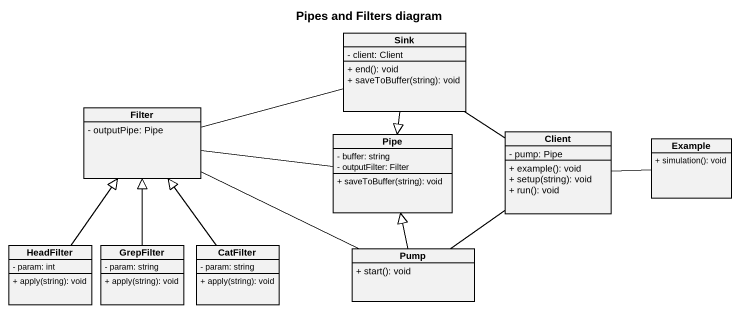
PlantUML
@startuml
title Pipes and Filters diagram
hide circle
hide empty members
skinparam classAttributeIconSize 0
class Sink {
  - client: Client
  + end(): void
  + saveToBuffer(string): void
}
class Filter {
  - outputPipe: Pipe
}
class Pipe {
  - buffer: string
  - outputFilter: Filter
  + saveToBuffer(string): void
}
class Client {
  - pump: Pipe
  + example(): void
  + setup(string): void
  + run(): void
}
class Example {
  + simulation(): void
}
class HeadFilter {
  - param: int
  + apply(string): void
}
class GrepFilter {
  - param: string
  + apply(string): void
}
class CatFilter {
  - param: string
  + apply(string): void
}
class Pump {
  + start(): void
}
Sink --|> Pipe
Sink -- Client
Filter -right- Sink
Filter -right- Pump
Pipe -left- Filter
Example -left- Client
HeadFilter -up-|> Filter
GrepFilter -up-|> Filter
CatFilter -up-|> Filter
Pump -up-|> Pipe
Pump -up- Client
@enduml
